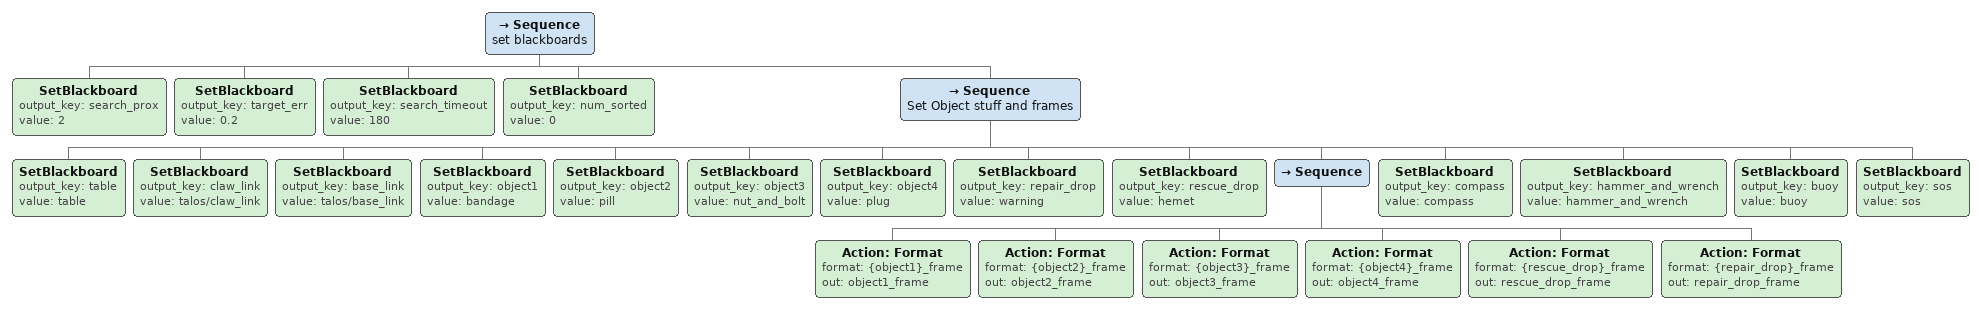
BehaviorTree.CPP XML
<Sequence name="set blackboards">
    <SetBlackboard output_key="search_prox" value="2"/>
    <SetBlackboard output_key="target_err" value="0.2"/>
    <SetBlackboard output_key="search_timeout" value="180"/>
    <SetBlackboard output_key="num_sorted" value="0"/>
    <Sequence name="Set Object stuff and frames">
        <SetBlackboard output_key="table" value="table"/>
        <SetBlackboard output_key="claw_link" value="talos/claw_link"/>
        <SetBlackboard output_key="base_link" value="talos/base_link"/>
        <SetBlackboard output_key="object1" value="bandage"/>
        <SetBlackboard output_key="object2" value="pill"/>
        <SetBlackboard output_key="object3" value="nut_and_bolt"/>
        <SetBlackboard output_key="object4" value="plug"/>
        <SetBlackboard output_key="repair_drop" value="warning"/>
        <SetBlackboard output_key="rescue_drop" value="hemet"/>
        <Sequence>
            <Action ID="Format" format="{object1}_frame" out="object1_frame"/>
            <Action ID="Format" format="{object2}_frame" out="object2_frame"/>
            <Action ID="Format" format="{object3}_frame" out="object3_frame"/>
            <Action ID="Format" format="{object4}_frame" out="object4_frame"/>
            <Action ID="Format" format="{rescue_drop}_frame" out="rescue_drop_frame"/>
            <Action ID="Format" format="{repair_drop}_frame" out="repair_drop_frame"/>
        </Sequence>
        <SetBlackboard output_key="compass" value="compass"/>
        <SetBlackboard output_key="hammer_and_wrench" value="hammer_and_wrench"/>
        <SetBlackboard output_key="buoy" value="buoy"/>
        <SetBlackboard output_key="sos" value="sos"/>
    </Sequence>
</Sequence>
